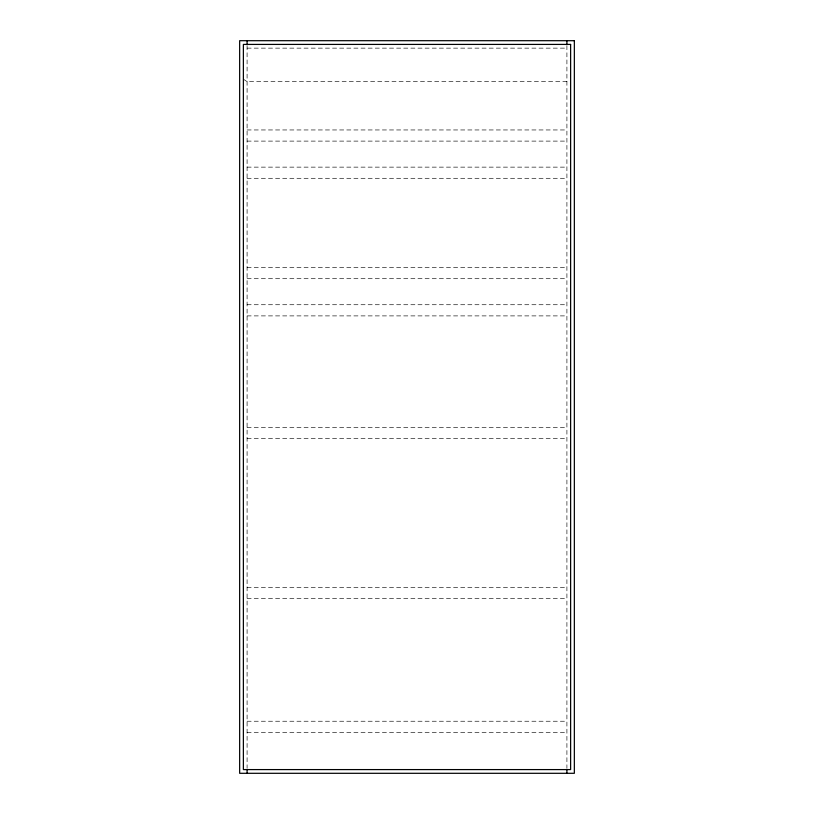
<?xml version="1.0" encoding="UTF-8"?>
<svg xmlns="http://www.w3.org/2000/svg" width="814" height="814" viewBox="0 0 814 814"><rect width="100%" height="100%" fill="white"/><g stroke="black" fill="none" stroke-linecap="round" stroke-linejoin="round"><path stroke-width="0.61" stroke-dasharray="4.07 3.05" d="M247.09 48.138L566.91 48.138M566.91 81.604L247.09 81.604L243.396 79.233M247.09 129.955L566.91 129.955M247.09 141.107L566.91 141.107M247.09 167.135L566.91 167.135M247.09 178.297L566.91 178.297M247.09 267.541L566.91 267.541M247.09 278.703L566.91 278.703M247.09 304.731L566.91 304.731M247.09 315.893L566.91 315.893M247.09 427.452L566.91 427.452M247.09 438.614L566.91 438.614M247.09 587.362L566.91 587.362M247.09 598.514L566.91 598.514M247.09 721.235L566.91 721.235M247.09 732.397L566.91 732.397M566.91 45.655L566.91 768.345M247.09 45.655L247.09 768.345"/><path stroke-width="1.22" d="M566.91 40.7L566.91 44.414M566.91 769.586L566.91 773.3M247.09 40.7L247.09 44.414M247.09 769.586L247.09 773.3M574.348 40.7L239.652 40.7L239.652 773.3L574.348 773.3L574.348 40.7M570.624 44.414L243.376 44.414L243.376 769.586L570.624 769.586L570.624 44.414"/></g></svg>
